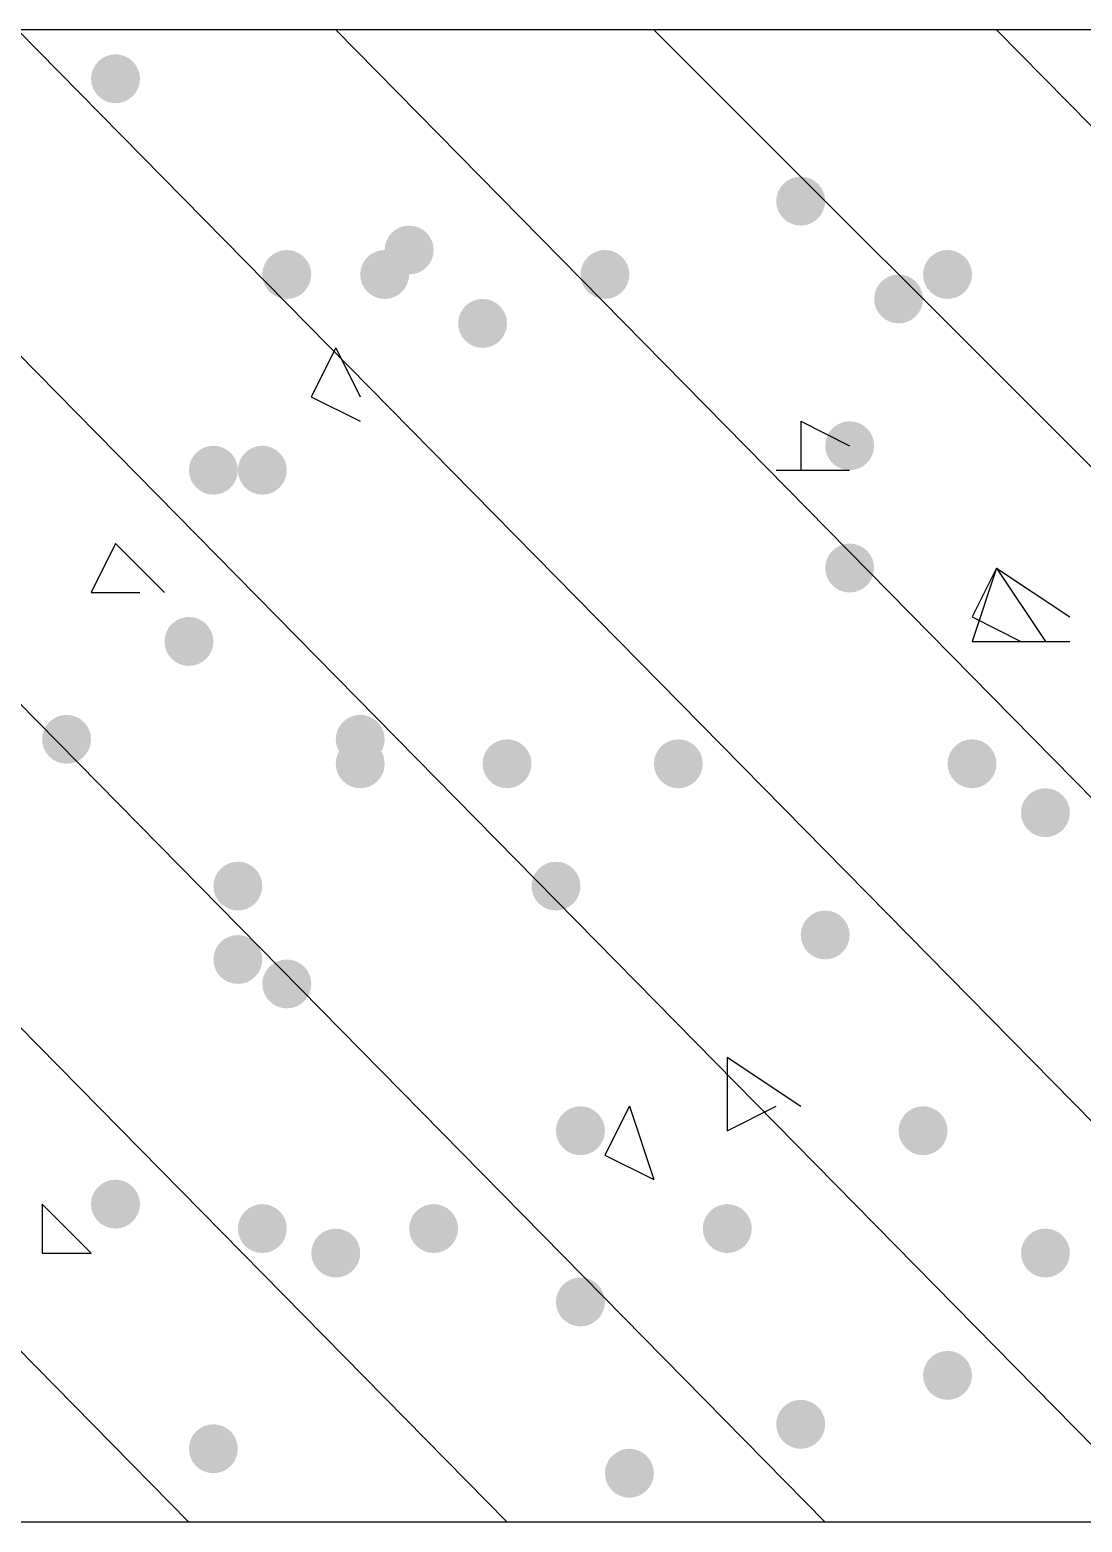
# Model space of a CAD drawing. Header units: inches. Extents: x 11 to 286, y 6 to 196.
# Drawn here: x 112.43 to 114.251, y 157.409 to 159.992 of the extents above; entities that cross this region are included whole.
import ezdxf

# ---------------------------------------------------------------- set-up
doc = ezdxf.new("R2010")
doc.units = ezdxf.units.IN
doc.header["$MEASUREMENT"] = 0
doc.layers.add('PDF_几何图形', color=7, linetype='Continuous')
doc.layers.add('PDF_实体填充', color=7, linetype='Continuous', true_color=0xffffff)

msp = doc.modelspace()

# ---------------------------------------------------------------- hatches: boundary and pattern name
at = {"layer": 'PDF_实体填充', "transparency": 33554559}
h = msp.add_hatch(color=7, dxfattribs=at)
edge = h.paths.add_edge_path(flags=0)
edge.add_spline(control_points=[(112.6208, 159.9071), (112.6208, 159.8838), (112.6017, 159.8648), (112.5784, 159.8648)], knot_values=[0, 0, 0, 0, 1, 1, 1, 1], degree=3, periodic=0)
edge.add_spline(control_points=[(112.5784, 159.8648), (112.5552, 159.8648), (112.5361, 159.8838), (112.5361, 159.9071)], knot_values=[0, 0, 0, 0, 1, 1, 1, 1], degree=3, periodic=0)
edge.add_line((112.5361, 159.9071), (112.5361, 159.9071))
edge.add_spline(control_points=[(112.5361, 159.9071), (112.5361, 159.9304), (112.5552, 159.9494), (112.5784, 159.9494)], knot_values=[0, 0, 0, 0, 1, 1, 1, 1], degree=3, periodic=0)
edge.add_spline(control_points=[(112.5784, 159.9494), (112.6017, 159.9494), (112.6208, 159.9304), (112.6208, 159.9071)], knot_values=[0, 0, 0, 0, 1, 1, 1, 1], degree=3, periodic=0)
edge.add_line((112.6208, 159.9071), (112.6208, 159.9071))
edge.add_line((112.6208, 159.9071), (112.6208, 159.9071))
h = msp.add_hatch(color=7, dxfattribs=at)
edge = h.paths.add_edge_path(flags=0)
edge.add_spline(control_points=[(113.8061, 159.6954), (113.8061, 159.6722), (113.7871, 159.6531), (113.7638, 159.6531)], knot_values=[0, 0, 0, 0, 1, 1, 1, 1], degree=3, periodic=0)
edge.add_spline(control_points=[(113.7638, 159.6531), (113.7405, 159.6531), (113.7214, 159.6722), (113.7214, 159.6954)], knot_values=[0, 0, 0, 0, 1, 1, 1, 1], degree=3, periodic=0)
edge.add_line((113.7214, 159.6954), (113.7214, 159.6954))
edge.add_spline(control_points=[(113.7214, 159.6954), (113.7214, 159.7187), (113.7405, 159.7378), (113.7638, 159.7378)], knot_values=[0, 0, 0, 0, 1, 1, 1, 1], degree=3, periodic=0)
edge.add_spline(control_points=[(113.7638, 159.7378), (113.7871, 159.7378), (113.8061, 159.7187), (113.8061, 159.6954)], knot_values=[0, 0, 0, 0, 1, 1, 1, 1], degree=3, periodic=0)
edge.add_line((113.8061, 159.6954), (113.8061, 159.6954))
edge.add_line((113.8061, 159.6954), (113.8061, 159.6954))
h = msp.add_hatch(color=7, dxfattribs=at)
edge = h.paths.add_edge_path(flags=0)
edge.add_spline(control_points=[(113.1288, 159.6108), (113.1288, 159.5875), (113.1097, 159.5684), (113.0864, 159.5684)], knot_values=[0, 0, 0, 0, 1, 1, 1, 1], degree=3, periodic=0)
edge.add_spline(control_points=[(113.0864, 159.5684), (113.0632, 159.5684), (113.0441, 159.5875), (113.0441, 159.6108)], knot_values=[0, 0, 0, 0, 1, 1, 1, 1], degree=3, periodic=0)
edge.add_line((113.0441, 159.6108), (113.0441, 159.6108))
edge.add_spline(control_points=[(113.0441, 159.6108), (113.0441, 159.6341), (113.0632, 159.6531), (113.0864, 159.6531)], knot_values=[0, 0, 0, 0, 1, 1, 1, 1], degree=3, periodic=0)
edge.add_spline(control_points=[(113.0864, 159.6531), (113.1097, 159.6531), (113.1288, 159.6341), (113.1288, 159.6108)], knot_values=[0, 0, 0, 0, 1, 1, 1, 1], degree=3, periodic=0)
edge.add_line((113.1288, 159.6108), (113.1288, 159.6108))
edge.add_line((113.1288, 159.6108), (113.1288, 159.6108))
h = msp.add_hatch(color=7, dxfattribs=at)
edge = h.paths.add_edge_path(flags=0)
edge.add_spline(control_points=[(112.9171, 159.5684), (112.9171, 159.5452), (112.8981, 159.5261), (112.8748, 159.5261)], knot_values=[0, 0, 0, 0, 1, 1, 1, 1], degree=3, periodic=0)
edge.add_spline(control_points=[(112.8748, 159.5261), (112.8515, 159.5261), (112.8324, 159.5452), (112.8324, 159.5684)], knot_values=[0, 0, 0, 0, 1, 1, 1, 1], degree=3, periodic=0)
edge.add_line((112.8324, 159.5684), (112.8324, 159.5684))
edge.add_spline(control_points=[(112.8324, 159.5684), (112.8324, 159.5917), (112.8515, 159.6108), (112.8748, 159.6108)], knot_values=[0, 0, 0, 0, 1, 1, 1, 1], degree=3, periodic=0)
edge.add_spline(control_points=[(112.8748, 159.6108), (112.8981, 159.6108), (112.9171, 159.5917), (112.9171, 159.5684)], knot_values=[0, 0, 0, 0, 1, 1, 1, 1], degree=3, periodic=0)
edge.add_line((112.9171, 159.5684), (112.9171, 159.5684))
edge.add_line((112.9171, 159.5684), (112.9171, 159.5684))
h = msp.add_hatch(color=7, dxfattribs=at)
edge = h.paths.add_edge_path(flags=0)
edge.add_spline(control_points=[(113.0864, 159.5684), (113.0864, 159.5452), (113.0674, 159.5261), (113.0441, 159.5261)], knot_values=[0, 0, 0, 0, 1, 1, 1, 1], degree=3, periodic=0)
edge.add_spline(control_points=[(113.0441, 159.5261), (113.0208, 159.5261), (113.0018, 159.5452), (113.0018, 159.5684)], knot_values=[0, 0, 0, 0, 1, 1, 1, 1], degree=3, periodic=0)
edge.add_line((113.0018, 159.5684), (113.0018, 159.5684))
edge.add_spline(control_points=[(113.0018, 159.5684), (113.0018, 159.5917), (113.0208, 159.6108), (113.0441, 159.6108)], knot_values=[0, 0, 0, 0, 1, 1, 1, 1], degree=3, periodic=0)
edge.add_spline(control_points=[(113.0441, 159.6108), (113.0674, 159.6108), (113.0864, 159.5917), (113.0864, 159.5684)], knot_values=[0, 0, 0, 0, 1, 1, 1, 1], degree=3, periodic=0)
edge.add_line((113.0864, 159.5684), (113.0864, 159.5684))
edge.add_line((113.0864, 159.5684), (113.0864, 159.5684))
h = msp.add_hatch(color=7, dxfattribs=at)
edge = h.paths.add_edge_path(flags=0)
edge.add_spline(control_points=[(113.4674, 159.5684), (113.4674, 159.5452), (113.4484, 159.5261), (113.4251, 159.5261)], knot_values=[0, 0, 0, 0, 1, 1, 1, 1], degree=3, periodic=0)
edge.add_spline(control_points=[(113.4251, 159.5261), (113.4018, 159.5261), (113.3828, 159.5452), (113.3828, 159.5684)], knot_values=[0, 0, 0, 0, 1, 1, 1, 1], degree=3, periodic=0)
edge.add_line((113.3828, 159.5684), (113.3828, 159.5684))
edge.add_spline(control_points=[(113.3828, 159.5684), (113.3828, 159.5917), (113.4018, 159.6108), (113.4251, 159.6108)], knot_values=[0, 0, 0, 0, 1, 1, 1, 1], degree=3, periodic=0)
edge.add_spline(control_points=[(113.4251, 159.6108), (113.4484, 159.6108), (113.4674, 159.5917), (113.4674, 159.5684)], knot_values=[0, 0, 0, 0, 1, 1, 1, 1], degree=3, periodic=0)
edge.add_line((113.4674, 159.5684), (113.4674, 159.5684))
edge.add_line((113.4674, 159.5684), (113.4674, 159.5684))
h = msp.add_hatch(color=7, dxfattribs=at)
edge = h.paths.add_edge_path(flags=0)
edge.add_spline(control_points=[(114.0601, 159.5684), (114.0601, 159.5452), (114.0411, 159.5261), (114.0178, 159.5261)], knot_values=[0, 0, 0, 0, 1, 1, 1, 1], degree=3, periodic=0)
edge.add_spline(control_points=[(114.0178, 159.5261), (113.9945, 159.5261), (113.9754, 159.5452), (113.9754, 159.5684)], knot_values=[0, 0, 0, 0, 1, 1, 1, 1], degree=3, periodic=0)
edge.add_line((113.9754, 159.5684), (113.9754, 159.5684))
edge.add_spline(control_points=[(113.9754, 159.5684), (113.9754, 159.5917), (113.9945, 159.6108), (114.0178, 159.6108)], knot_values=[0, 0, 0, 0, 1, 1, 1, 1], degree=3, periodic=0)
edge.add_spline(control_points=[(114.0178, 159.6108), (114.0411, 159.6108), (114.0601, 159.5917), (114.0601, 159.5684)], knot_values=[0, 0, 0, 0, 1, 1, 1, 1], degree=3, periodic=0)
edge.add_line((114.0601, 159.5684), (114.0601, 159.5684))
edge.add_line((114.0601, 159.5684), (114.0601, 159.5684))
h = msp.add_hatch(color=7, dxfattribs=at)
edge = h.paths.add_edge_path(flags=0)
edge.add_spline(control_points=[(113.9754, 159.5261), (113.9754, 159.5028), (113.9564, 159.4838), (113.9331, 159.4838)], knot_values=[0, 0, 0, 0, 1, 1, 1, 1], degree=3, periodic=0)
edge.add_spline(control_points=[(113.9331, 159.4838), (113.9098, 159.4838), (113.8908, 159.5028), (113.8908, 159.5261)], knot_values=[0, 0, 0, 0, 1, 1, 1, 1], degree=3, periodic=0)
edge.add_line((113.8908, 159.5261), (113.8908, 159.5261))
edge.add_spline(control_points=[(113.8908, 159.5261), (113.8908, 159.5494), (113.9098, 159.5684), (113.9331, 159.5684)], knot_values=[0, 0, 0, 0, 1, 1, 1, 1], degree=3, periodic=0)
edge.add_spline(control_points=[(113.9331, 159.5684), (113.9564, 159.5684), (113.9754, 159.5494), (113.9754, 159.5261)], knot_values=[0, 0, 0, 0, 1, 1, 1, 1], degree=3, periodic=0)
edge.add_line((113.9754, 159.5261), (113.9754, 159.5261))
edge.add_line((113.9754, 159.5261), (113.9754, 159.5261))
h = msp.add_hatch(color=7, dxfattribs=at)
edge = h.paths.add_edge_path(flags=0)
edge.add_spline(control_points=[(113.2558, 159.4838), (113.2558, 159.4605), (113.2367, 159.4414), (113.2134, 159.4414)], knot_values=[0, 0, 0, 0, 1, 1, 1, 1], degree=3, periodic=0)
edge.add_spline(control_points=[(113.2134, 159.4414), (113.1902, 159.4414), (113.1711, 159.4605), (113.1711, 159.4838)], knot_values=[0, 0, 0, 0, 1, 1, 1, 1], degree=3, periodic=0)
edge.add_line((113.1711, 159.4838), (113.1711, 159.4838))
edge.add_spline(control_points=[(113.1711, 159.4838), (113.1711, 159.5071), (113.1902, 159.5261), (113.2134, 159.5261)], knot_values=[0, 0, 0, 0, 1, 1, 1, 1], degree=3, periodic=0)
edge.add_spline(control_points=[(113.2134, 159.5261), (113.2367, 159.5261), (113.2558, 159.5071), (113.2558, 159.4838)], knot_values=[0, 0, 0, 0, 1, 1, 1, 1], degree=3, periodic=0)
edge.add_line((113.2558, 159.4838), (113.2558, 159.4838))
edge.add_line((113.2558, 159.4838), (113.2558, 159.4838))
h = msp.add_hatch(color=7, dxfattribs=at)
edge = h.paths.add_edge_path(flags=0)
edge.add_spline(control_points=[(113.8908, 159.2721), (113.8908, 159.2488), (113.8717, 159.2298), (113.8484, 159.2298)], knot_values=[0, 0, 0, 0, 1, 1, 1, 1], degree=3, periodic=0)
edge.add_spline(control_points=[(113.8484, 159.2298), (113.8252, 159.2298), (113.8061, 159.2488), (113.8061, 159.2721)], knot_values=[0, 0, 0, 0, 1, 1, 1, 1], degree=3, periodic=0)
edge.add_line((113.8061, 159.2721), (113.8061, 159.2721))
edge.add_spline(control_points=[(113.8061, 159.2721), (113.8061, 159.2954), (113.8252, 159.3144), (113.8484, 159.3144)], knot_values=[0, 0, 0, 0, 1, 1, 1, 1], degree=3, periodic=0)
edge.add_spline(control_points=[(113.8484, 159.3144), (113.8717, 159.3144), (113.8908, 159.2954), (113.8908, 159.2721)], knot_values=[0, 0, 0, 0, 1, 1, 1, 1], degree=3, periodic=0)
edge.add_line((113.8908, 159.2721), (113.8908, 159.2721))
edge.add_line((113.8908, 159.2721), (113.8908, 159.2721))
h = msp.add_hatch(color=7, dxfattribs=at)
edge = h.paths.add_edge_path(flags=0)
edge.add_spline(control_points=[(112.7901, 159.2298), (112.7901, 159.2065), (112.7711, 159.1874), (112.7478, 159.1874)], knot_values=[0, 0, 0, 0, 1, 1, 1, 1], degree=3, periodic=0)
edge.add_spline(control_points=[(112.7478, 159.1874), (112.7245, 159.1874), (112.7054, 159.2065), (112.7054, 159.2298)], knot_values=[0, 0, 0, 0, 1, 1, 1, 1], degree=3, periodic=0)
edge.add_line((112.7054, 159.2298), (112.7054, 159.2298))
edge.add_spline(control_points=[(112.7054, 159.2298), (112.7054, 159.2531), (112.7245, 159.2721), (112.7478, 159.2721)], knot_values=[0, 0, 0, 0, 1, 1, 1, 1], degree=3, periodic=0)
edge.add_spline(control_points=[(112.7478, 159.2721), (112.7711, 159.2721), (112.7901, 159.2531), (112.7901, 159.2298)], knot_values=[0, 0, 0, 0, 1, 1, 1, 1], degree=3, periodic=0)
edge.add_line((112.7901, 159.2298), (112.7901, 159.2298))
edge.add_line((112.7901, 159.2298), (112.7901, 159.2298))
h = msp.add_hatch(color=7, dxfattribs=at)
edge = h.paths.add_edge_path(flags=0)
edge.add_spline(control_points=[(112.8748, 159.2298), (112.8748, 159.2065), (112.8557, 159.1874), (112.8324, 159.1874)], knot_values=[0, 0, 0, 0, 1, 1, 1, 1], degree=3, periodic=0)
edge.add_spline(control_points=[(112.8324, 159.1874), (112.8092, 159.1874), (112.7901, 159.2065), (112.7901, 159.2298)], knot_values=[0, 0, 0, 0, 1, 1, 1, 1], degree=3, periodic=0)
edge.add_line((112.7901, 159.2298), (112.7901, 159.2298))
edge.add_spline(control_points=[(112.7901, 159.2298), (112.7901, 159.2531), (112.8092, 159.2721), (112.8324, 159.2721)], knot_values=[0, 0, 0, 0, 1, 1, 1, 1], degree=3, periodic=0)
edge.add_spline(control_points=[(112.8324, 159.2721), (112.8557, 159.2721), (112.8748, 159.2531), (112.8748, 159.2298)], knot_values=[0, 0, 0, 0, 1, 1, 1, 1], degree=3, periodic=0)
edge.add_line((112.8748, 159.2298), (112.8748, 159.2298))
edge.add_line((112.8748, 159.2298), (112.8748, 159.2298))
h = msp.add_hatch(color=7, dxfattribs=at)
edge = h.paths.add_edge_path(flags=0)
edge.add_spline(control_points=[(113.8908, 159.0604), (113.8908, 159.0372), (113.8717, 159.0181), (113.8484, 159.0181)], knot_values=[0, 0, 0, 0, 1, 1, 1, 1], degree=3, periodic=0)
edge.add_spline(control_points=[(113.8484, 159.0181), (113.8252, 159.0181), (113.8061, 159.0372), (113.8061, 159.0604)], knot_values=[0, 0, 0, 0, 1, 1, 1, 1], degree=3, periodic=0)
edge.add_line((113.8061, 159.0604), (113.8061, 159.0604))
edge.add_spline(control_points=[(113.8061, 159.0604), (113.8061, 159.0837), (113.8252, 159.1028), (113.8484, 159.1028)], knot_values=[0, 0, 0, 0, 1, 1, 1, 1], degree=3, periodic=0)
edge.add_spline(control_points=[(113.8484, 159.1028), (113.8717, 159.1028), (113.8908, 159.0837), (113.8908, 159.0604)], knot_values=[0, 0, 0, 0, 1, 1, 1, 1], degree=3, periodic=0)
edge.add_line((113.8908, 159.0604), (113.8908, 159.0604))
edge.add_line((113.8908, 159.0604), (113.8908, 159.0604))
h = msp.add_hatch(color=7, dxfattribs=at)
edge = h.paths.add_edge_path(flags=0)
edge.add_spline(control_points=[(112.7478, 158.9334), (112.7478, 158.9102), (112.7287, 158.8911), (112.7054, 158.8911)], knot_values=[0, 0, 0, 0, 1, 1, 1, 1], degree=3, periodic=0)
edge.add_spline(control_points=[(112.7054, 158.8911), (112.6822, 158.8911), (112.6631, 158.9102), (112.6631, 158.9334)], knot_values=[0, 0, 0, 0, 1, 1, 1, 1], degree=3, periodic=0)
edge.add_line((112.6631, 158.9334), (112.6631, 158.9334))
edge.add_spline(control_points=[(112.6631, 158.9334), (112.6631, 158.9567), (112.6822, 158.9758), (112.7054, 158.9758)], knot_values=[0, 0, 0, 0, 1, 1, 1, 1], degree=3, periodic=0)
edge.add_spline(control_points=[(112.7054, 158.9758), (112.7287, 158.9758), (112.7478, 158.9567), (112.7478, 158.9334)], knot_values=[0, 0, 0, 0, 1, 1, 1, 1], degree=3, periodic=0)
edge.add_line((112.7478, 158.9334), (112.7478, 158.9334))
edge.add_line((112.7478, 158.9334), (112.7478, 158.9334))
h = msp.add_hatch(color=7, dxfattribs=at)
edge = h.paths.add_edge_path(flags=0)
edge.add_spline(control_points=[(112.5361, 158.7641), (112.5361, 158.7408), (112.5171, 158.7218), (112.4938, 158.7218)], knot_values=[0, 0, 0, 0, 1, 1, 1, 1], degree=3, periodic=0)
edge.add_spline(control_points=[(112.4938, 158.7218), (112.4705, 158.7218), (112.4514, 158.7408), (112.4514, 158.7641)], knot_values=[0, 0, 0, 0, 1, 1, 1, 1], degree=3, periodic=0)
edge.add_line((112.4514, 158.7641), (112.4514, 158.7641))
edge.add_spline(control_points=[(112.4514, 158.7641), (112.4514, 158.7874), (112.4705, 158.8064), (112.4938, 158.8064)], knot_values=[0, 0, 0, 0, 1, 1, 1, 1], degree=3, periodic=0)
edge.add_spline(control_points=[(112.4938, 158.8064), (112.5171, 158.8064), (112.5361, 158.7874), (112.5361, 158.7641)], knot_values=[0, 0, 0, 0, 1, 1, 1, 1], degree=3, periodic=0)
edge.add_line((112.5361, 158.7641), (112.5361, 158.7641))
edge.add_line((112.5361, 158.7641), (112.5361, 158.7641))
h = msp.add_hatch(color=7, dxfattribs=at)
edge = h.paths.add_edge_path(flags=0)
edge.add_spline(control_points=[(113.0441, 158.7641), (113.0441, 158.7408), (113.0251, 158.7218), (113.0018, 158.7218)], knot_values=[0, 0, 0, 0, 1, 1, 1, 1], degree=3, periodic=0)
edge.add_spline(control_points=[(113.0018, 158.7218), (112.9785, 158.7218), (112.9594, 158.7408), (112.9594, 158.7641)], knot_values=[0, 0, 0, 0, 1, 1, 1, 1], degree=3, periodic=0)
edge.add_line((112.9594, 158.7641), (112.9594, 158.7641))
edge.add_spline(control_points=[(112.9594, 158.7641), (112.9594, 158.7874), (112.9785, 158.8064), (113.0018, 158.8064)], knot_values=[0, 0, 0, 0, 1, 1, 1, 1], degree=3, periodic=0)
edge.add_spline(control_points=[(113.0018, 158.8064), (113.0251, 158.8064), (113.0441, 158.7874), (113.0441, 158.7641)], knot_values=[0, 0, 0, 0, 1, 1, 1, 1], degree=3, periodic=0)
edge.add_line((113.0441, 158.7641), (113.0441, 158.7641))
edge.add_line((113.0441, 158.7641), (113.0441, 158.7641))
h = msp.add_hatch(color=7, dxfattribs=at)
edge = h.paths.add_edge_path(flags=0)
edge.add_spline(control_points=[(113.0441, 158.7218), (113.0441, 158.6985), (113.0251, 158.6794), (113.0018, 158.6794)], knot_values=[0, 0, 0, 0, 1, 1, 1, 1], degree=3, periodic=0)
edge.add_spline(control_points=[(113.0018, 158.6794), (112.9785, 158.6794), (112.9594, 158.6985), (112.9594, 158.7218)], knot_values=[0, 0, 0, 0, 1, 1, 1, 1], degree=3, periodic=0)
edge.add_line((112.9594, 158.7218), (112.9594, 158.7218))
edge.add_spline(control_points=[(112.9594, 158.7218), (112.9594, 158.7451), (112.9785, 158.7641), (113.0018, 158.7641)], knot_values=[0, 0, 0, 0, 1, 1, 1, 1], degree=3, periodic=0)
edge.add_spline(control_points=[(113.0018, 158.7641), (113.0251, 158.7641), (113.0441, 158.7451), (113.0441, 158.7218)], knot_values=[0, 0, 0, 0, 1, 1, 1, 1], degree=3, periodic=0)
edge.add_line((113.0441, 158.7218), (113.0441, 158.7218))
edge.add_line((113.0441, 158.7218), (113.0441, 158.7218))
h = msp.add_hatch(color=7, dxfattribs=at)
edge = h.paths.add_edge_path(flags=0)
edge.add_spline(control_points=[(113.2981, 158.7218), (113.2981, 158.6985), (113.2791, 158.6794), (113.2558, 158.6794)], knot_values=[0, 0, 0, 0, 1, 1, 1, 1], degree=3, periodic=0)
edge.add_spline(control_points=[(113.2558, 158.6794), (113.2325, 158.6794), (113.2134, 158.6985), (113.2134, 158.7218)], knot_values=[0, 0, 0, 0, 1, 1, 1, 1], degree=3, periodic=0)
edge.add_line((113.2134, 158.7218), (113.2134, 158.7218))
edge.add_spline(control_points=[(113.2134, 158.7218), (113.2134, 158.7451), (113.2325, 158.7641), (113.2558, 158.7641)], knot_values=[0, 0, 0, 0, 1, 1, 1, 1], degree=3, periodic=0)
edge.add_spline(control_points=[(113.2558, 158.7641), (113.2791, 158.7641), (113.2981, 158.7451), (113.2981, 158.7218)], knot_values=[0, 0, 0, 0, 1, 1, 1, 1], degree=3, periodic=0)
edge.add_line((113.2981, 158.7218), (113.2981, 158.7218))
edge.add_line((113.2981, 158.7218), (113.2981, 158.7218))
h = msp.add_hatch(color=7, dxfattribs=at)
edge = h.paths.add_edge_path(flags=0)
edge.add_spline(control_points=[(113.5944, 158.7218), (113.5944, 158.6985), (113.5754, 158.6794), (113.5521, 158.6794)], knot_values=[0, 0, 0, 0, 1, 1, 1, 1], degree=3, periodic=0)
edge.add_spline(control_points=[(113.5521, 158.6794), (113.5288, 158.6794), (113.5098, 158.6985), (113.5098, 158.7218)], knot_values=[0, 0, 0, 0, 1, 1, 1, 1], degree=3, periodic=0)
edge.add_line((113.5098, 158.7218), (113.5098, 158.7218))
edge.add_spline(control_points=[(113.5098, 158.7218), (113.5098, 158.7451), (113.5288, 158.7641), (113.5521, 158.7641)], knot_values=[0, 0, 0, 0, 1, 1, 1, 1], degree=3, periodic=0)
edge.add_spline(control_points=[(113.5521, 158.7641), (113.5754, 158.7641), (113.5944, 158.7451), (113.5944, 158.7218)], knot_values=[0, 0, 0, 0, 1, 1, 1, 1], degree=3, periodic=0)
edge.add_line((113.5944, 158.7218), (113.5944, 158.7218))
edge.add_line((113.5944, 158.7218), (113.5944, 158.7218))
h = msp.add_hatch(color=7, dxfattribs=at)
edge = h.paths.add_edge_path(flags=0)
edge.add_spline(control_points=[(114.1024, 158.7218), (114.1024, 158.6985), (114.0834, 158.6794), (114.0601, 158.6794)], knot_values=[0, 0, 0, 0, 1, 1, 1, 1], degree=3, periodic=0)
edge.add_spline(control_points=[(114.0601, 158.6794), (114.0368, 158.6794), (114.0178, 158.6985), (114.0178, 158.7218)], knot_values=[0, 0, 0, 0, 1, 1, 1, 1], degree=3, periodic=0)
edge.add_line((114.0178, 158.7218), (114.0178, 158.7218))
edge.add_spline(control_points=[(114.0178, 158.7218), (114.0178, 158.7451), (114.0368, 158.7641), (114.0601, 158.7641)], knot_values=[0, 0, 0, 0, 1, 1, 1, 1], degree=3, periodic=0)
edge.add_spline(control_points=[(114.0601, 158.7641), (114.0834, 158.7641), (114.1024, 158.7451), (114.1024, 158.7218)], knot_values=[0, 0, 0, 0, 1, 1, 1, 1], degree=3, periodic=0)
edge.add_line((114.1024, 158.7218), (114.1024, 158.7218))
edge.add_line((114.1024, 158.7218), (114.1024, 158.7218))
h = msp.add_hatch(color=7, dxfattribs=at)
edge = h.paths.add_edge_path(flags=0)
edge.add_spline(control_points=[(114.2294, 158.6371), (114.2294, 158.6138), (114.2104, 158.5948), (114.1871, 158.5948)], knot_values=[0, 0, 0, 0, 1, 1, 1, 1], degree=3, periodic=0)
edge.add_spline(control_points=[(114.1871, 158.5948), (114.1638, 158.5948), (114.1448, 158.6138), (114.1448, 158.6371)], knot_values=[0, 0, 0, 0, 1, 1, 1, 1], degree=3, periodic=0)
edge.add_line((114.1448, 158.6371), (114.1448, 158.6371))
edge.add_spline(control_points=[(114.1448, 158.6371), (114.1448, 158.6604), (114.1638, 158.6794), (114.1871, 158.6794)], knot_values=[0, 0, 0, 0, 1, 1, 1, 1], degree=3, periodic=0)
edge.add_spline(control_points=[(114.1871, 158.6794), (114.2104, 158.6794), (114.2294, 158.6604), (114.2294, 158.6371)], knot_values=[0, 0, 0, 0, 1, 1, 1, 1], degree=3, periodic=0)
edge.add_line((114.2294, 158.6371), (114.2294, 158.6371))
edge.add_line((114.2294, 158.6371), (114.2294, 158.6371))
h = msp.add_hatch(color=7, dxfattribs=at)
edge = h.paths.add_edge_path(flags=0)
edge.add_spline(control_points=[(112.8324, 158.5101), (112.8324, 158.4868), (112.8134, 158.4678), (112.7901, 158.4678)], knot_values=[0, 0, 0, 0, 1, 1, 1, 1], degree=3, periodic=0)
edge.add_spline(control_points=[(112.7901, 158.4678), (112.7668, 158.4678), (112.7478, 158.4868), (112.7478, 158.5101)], knot_values=[0, 0, 0, 0, 1, 1, 1, 1], degree=3, periodic=0)
edge.add_line((112.7478, 158.5101), (112.7478, 158.5101))
edge.add_spline(control_points=[(112.7478, 158.5101), (112.7478, 158.5334), (112.7668, 158.5524), (112.7901, 158.5524)], knot_values=[0, 0, 0, 0, 1, 1, 1, 1], degree=3, periodic=0)
edge.add_spline(control_points=[(112.7901, 158.5524), (112.8134, 158.5524), (112.8324, 158.5334), (112.8324, 158.5101)], knot_values=[0, 0, 0, 0, 1, 1, 1, 1], degree=3, periodic=0)
edge.add_line((112.8324, 158.5101), (112.8324, 158.5101))
edge.add_line((112.8324, 158.5101), (112.8324, 158.5101))
h = msp.add_hatch(color=7, dxfattribs=at)
edge = h.paths.add_edge_path(flags=0)
edge.add_spline(control_points=[(113.3828, 158.5101), (113.3828, 158.4868), (113.3637, 158.4678), (113.3404, 158.4678)], knot_values=[0, 0, 0, 0, 1, 1, 1, 1], degree=3, periodic=0)
edge.add_spline(control_points=[(113.3404, 158.4678), (113.3172, 158.4678), (113.2981, 158.4868), (113.2981, 158.5101)], knot_values=[0, 0, 0, 0, 1, 1, 1, 1], degree=3, periodic=0)
edge.add_line((113.2981, 158.5101), (113.2981, 158.5101))
edge.add_spline(control_points=[(113.2981, 158.5101), (113.2981, 158.5334), (113.3172, 158.5524), (113.3404, 158.5524)], knot_values=[0, 0, 0, 0, 1, 1, 1, 1], degree=3, periodic=0)
edge.add_spline(control_points=[(113.3404, 158.5524), (113.3637, 158.5524), (113.3828, 158.5334), (113.3828, 158.5101)], knot_values=[0, 0, 0, 0, 1, 1, 1, 1], degree=3, periodic=0)
edge.add_line((113.3828, 158.5101), (113.3828, 158.5101))
edge.add_line((113.3828, 158.5101), (113.3828, 158.5101))
h = msp.add_hatch(color=7, dxfattribs=at)
edge = h.paths.add_edge_path(flags=0)
edge.add_spline(control_points=[(113.8484, 158.4254), (113.8484, 158.4022), (113.8294, 158.3831), (113.8061, 158.3831)], knot_values=[0, 0, 0, 0, 1, 1, 1, 1], degree=3, periodic=0)
edge.add_spline(control_points=[(113.8061, 158.3831), (113.7828, 158.3831), (113.7638, 158.4022), (113.7638, 158.4254)], knot_values=[0, 0, 0, 0, 1, 1, 1, 1], degree=3, periodic=0)
edge.add_line((113.7638, 158.4254), (113.7638, 158.4254))
edge.add_spline(control_points=[(113.7638, 158.4254), (113.7638, 158.4487), (113.7828, 158.4678), (113.8061, 158.4678)], knot_values=[0, 0, 0, 0, 1, 1, 1, 1], degree=3, periodic=0)
edge.add_spline(control_points=[(113.8061, 158.4678), (113.8294, 158.4678), (113.8484, 158.4487), (113.8484, 158.4254)], knot_values=[0, 0, 0, 0, 1, 1, 1, 1], degree=3, periodic=0)
edge.add_line((113.8484, 158.4254), (113.8484, 158.4254))
edge.add_line((113.8484, 158.4254), (113.8484, 158.4254))
h = msp.add_hatch(color=7, dxfattribs=at)
edge = h.paths.add_edge_path(flags=0)
edge.add_spline(control_points=[(112.8324, 158.3831), (112.8324, 158.3598), (112.8134, 158.3408), (112.7901, 158.3408)], knot_values=[0, 0, 0, 0, 1, 1, 1, 1], degree=3, periodic=0)
edge.add_spline(control_points=[(112.7901, 158.3408), (112.7668, 158.3408), (112.7478, 158.3598), (112.7478, 158.3831)], knot_values=[0, 0, 0, 0, 1, 1, 1, 1], degree=3, periodic=0)
edge.add_line((112.7478, 158.3831), (112.7478, 158.3831))
edge.add_spline(control_points=[(112.7478, 158.3831), (112.7478, 158.4064), (112.7668, 158.4254), (112.7901, 158.4254)], knot_values=[0, 0, 0, 0, 1, 1, 1, 1], degree=3, periodic=0)
edge.add_spline(control_points=[(112.7901, 158.4254), (112.8134, 158.4254), (112.8324, 158.4064), (112.8324, 158.3831)], knot_values=[0, 0, 0, 0, 1, 1, 1, 1], degree=3, periodic=0)
edge.add_line((112.8324, 158.3831), (112.8324, 158.3831))
edge.add_line((112.8324, 158.3831), (112.8324, 158.3831))
h = msp.add_hatch(color=7, dxfattribs=at)
edge = h.paths.add_edge_path(flags=0)
edge.add_spline(control_points=[(112.9171, 158.3408), (112.9171, 158.3175), (112.8981, 158.2984), (112.8748, 158.2984)], knot_values=[0, 0, 0, 0, 1, 1, 1, 1], degree=3, periodic=0)
edge.add_spline(control_points=[(112.8748, 158.2984), (112.8515, 158.2984), (112.8324, 158.3175), (112.8324, 158.3408)], knot_values=[0, 0, 0, 0, 1, 1, 1, 1], degree=3, periodic=0)
edge.add_line((112.8324, 158.3408), (112.8324, 158.3408))
edge.add_spline(control_points=[(112.8324, 158.3408), (112.8324, 158.3641), (112.8515, 158.3831), (112.8748, 158.3831)], knot_values=[0, 0, 0, 0, 1, 1, 1, 1], degree=3, periodic=0)
edge.add_spline(control_points=[(112.8748, 158.3831), (112.8981, 158.3831), (112.9171, 158.3641), (112.9171, 158.3408)], knot_values=[0, 0, 0, 0, 1, 1, 1, 1], degree=3, periodic=0)
edge.add_line((112.9171, 158.3408), (112.9171, 158.3408))
edge.add_line((112.9171, 158.3408), (112.9171, 158.3408))
h = msp.add_hatch(color=7, dxfattribs=at)
edge = h.paths.add_edge_path(flags=0)
edge.add_spline(control_points=[(113.4251, 158.0868), (113.4251, 158.0635), (113.4061, 158.0444), (113.3828, 158.0444)], knot_values=[0, 0, 0, 0, 1, 1, 1, 1], degree=3, periodic=0)
edge.add_spline(control_points=[(113.3828, 158.0444), (113.3595, 158.0444), (113.3404, 158.0635), (113.3404, 158.0868)], knot_values=[0, 0, 0, 0, 1, 1, 1, 1], degree=3, periodic=0)
edge.add_line((113.3404, 158.0868), (113.3404, 158.0868))
edge.add_spline(control_points=[(113.3404, 158.0868), (113.3404, 158.1101), (113.3595, 158.1291), (113.3828, 158.1291)], knot_values=[0, 0, 0, 0, 1, 1, 1, 1], degree=3, periodic=0)
edge.add_spline(control_points=[(113.3828, 158.1291), (113.4061, 158.1291), (113.4251, 158.1101), (113.4251, 158.0868)], knot_values=[0, 0, 0, 0, 1, 1, 1, 1], degree=3, periodic=0)
edge.add_line((113.4251, 158.0868), (113.4251, 158.0868))
edge.add_line((113.4251, 158.0868), (113.4251, 158.0868))
h = msp.add_hatch(color=7, dxfattribs=at)
edge = h.paths.add_edge_path(flags=0)
edge.add_spline(control_points=[(114.0178, 158.0868), (114.0178, 158.0635), (113.9987, 158.0444), (113.9754, 158.0444)], knot_values=[0, 0, 0, 0, 1, 1, 1, 1], degree=3, periodic=0)
edge.add_spline(control_points=[(113.9754, 158.0444), (113.9522, 158.0444), (113.9331, 158.0635), (113.9331, 158.0868)], knot_values=[0, 0, 0, 0, 1, 1, 1, 1], degree=3, periodic=0)
edge.add_line((113.9331, 158.0868), (113.9331, 158.0868))
edge.add_spline(control_points=[(113.9331, 158.0868), (113.9331, 158.1101), (113.9522, 158.1291), (113.9754, 158.1291)], knot_values=[0, 0, 0, 0, 1, 1, 1, 1], degree=3, periodic=0)
edge.add_spline(control_points=[(113.9754, 158.1291), (113.9987, 158.1291), (114.0178, 158.1101), (114.0178, 158.0868)], knot_values=[0, 0, 0, 0, 1, 1, 1, 1], degree=3, periodic=0)
edge.add_line((114.0178, 158.0868), (114.0178, 158.0868))
edge.add_line((114.0178, 158.0868), (114.0178, 158.0868))
h = msp.add_hatch(color=7, dxfattribs=at)
edge = h.paths.add_edge_path(flags=0)
edge.add_spline(control_points=[(112.6208, 157.9598), (112.6208, 157.9365), (112.6017, 157.9174), (112.5784, 157.9174)], knot_values=[0, 0, 0, 0, 1, 1, 1, 1], degree=3, periodic=0)
edge.add_spline(control_points=[(112.5784, 157.9174), (112.5552, 157.9174), (112.5361, 157.9365), (112.5361, 157.9598)], knot_values=[0, 0, 0, 0, 1, 1, 1, 1], degree=3, periodic=0)
edge.add_line((112.5361, 157.9598), (112.5361, 157.9598))
edge.add_spline(control_points=[(112.5361, 157.9598), (112.5361, 157.9831), (112.5552, 158.0021), (112.5784, 158.0021)], knot_values=[0, 0, 0, 0, 1, 1, 1, 1], degree=3, periodic=0)
edge.add_spline(control_points=[(112.5784, 158.0021), (112.6017, 158.0021), (112.6208, 157.9831), (112.6208, 157.9598)], knot_values=[0, 0, 0, 0, 1, 1, 1, 1], degree=3, periodic=0)
edge.add_line((112.6208, 157.9598), (112.6208, 157.9598))
edge.add_line((112.6208, 157.9598), (112.6208, 157.9598))
h = msp.add_hatch(color=7, dxfattribs=at)
edge = h.paths.add_edge_path(flags=0)
edge.add_spline(control_points=[(112.8748, 157.9174), (112.8748, 157.8942), (112.8557, 157.8751), (112.8324, 157.8751)], knot_values=[0, 0, 0, 0, 1, 1, 1, 1], degree=3, periodic=0)
edge.add_spline(control_points=[(112.8324, 157.8751), (112.8092, 157.8751), (112.7901, 157.8942), (112.7901, 157.9174)], knot_values=[0, 0, 0, 0, 1, 1, 1, 1], degree=3, periodic=0)
edge.add_line((112.7901, 157.9174), (112.7901, 157.9174))
edge.add_spline(control_points=[(112.7901, 157.9174), (112.7901, 157.9407), (112.8092, 157.9598), (112.8324, 157.9598)], knot_values=[0, 0, 0, 0, 1, 1, 1, 1], degree=3, periodic=0)
edge.add_spline(control_points=[(112.8324, 157.9598), (112.8557, 157.9598), (112.8748, 157.9407), (112.8748, 157.9174)], knot_values=[0, 0, 0, 0, 1, 1, 1, 1], degree=3, periodic=0)
edge.add_line((112.8748, 157.9174), (112.8748, 157.9174))
edge.add_line((112.8748, 157.9174), (112.8748, 157.9174))
h = msp.add_hatch(color=7, dxfattribs=at)
edge = h.paths.add_edge_path(flags=0)
edge.add_spline(control_points=[(113.1711, 157.9174), (113.1711, 157.8942), (113.1521, 157.8751), (113.1288, 157.8751)], knot_values=[0, 0, 0, 0, 1, 1, 1, 1], degree=3, periodic=0)
edge.add_spline(control_points=[(113.1288, 157.8751), (113.1055, 157.8751), (113.0864, 157.8942), (113.0864, 157.9174)], knot_values=[0, 0, 0, 0, 1, 1, 1, 1], degree=3, periodic=0)
edge.add_line((113.0864, 157.9174), (113.0864, 157.9174))
edge.add_spline(control_points=[(113.0864, 157.9174), (113.0864, 157.9407), (113.1055, 157.9598), (113.1288, 157.9598)], knot_values=[0, 0, 0, 0, 1, 1, 1, 1], degree=3, periodic=0)
edge.add_spline(control_points=[(113.1288, 157.9598), (113.1521, 157.9598), (113.1711, 157.9407), (113.1711, 157.9174)], knot_values=[0, 0, 0, 0, 1, 1, 1, 1], degree=3, periodic=0)
edge.add_line((113.1711, 157.9174), (113.1711, 157.9174))
edge.add_line((113.1711, 157.9174), (113.1711, 157.9174))
h = msp.add_hatch(color=7, dxfattribs=at)
edge = h.paths.add_edge_path(flags=0)
edge.add_spline(control_points=[(113.6791, 157.9174), (113.6791, 157.8942), (113.6601, 157.8751), (113.6368, 157.8751)], knot_values=[0, 0, 0, 0, 1, 1, 1, 1], degree=3, periodic=0)
edge.add_spline(control_points=[(113.6368, 157.8751), (113.6135, 157.8751), (113.5944, 157.8942), (113.5944, 157.9174)], knot_values=[0, 0, 0, 0, 1, 1, 1, 1], degree=3, periodic=0)
edge.add_line((113.5944, 157.9174), (113.5944, 157.9174))
edge.add_spline(control_points=[(113.5944, 157.9174), (113.5944, 157.9407), (113.6135, 157.9598), (113.6368, 157.9598)], knot_values=[0, 0, 0, 0, 1, 1, 1, 1], degree=3, periodic=0)
edge.add_spline(control_points=[(113.6368, 157.9598), (113.6601, 157.9598), (113.6791, 157.9407), (113.6791, 157.9174)], knot_values=[0, 0, 0, 0, 1, 1, 1, 1], degree=3, periodic=0)
edge.add_line((113.6791, 157.9174), (113.6791, 157.9174))
edge.add_line((113.6791, 157.9174), (113.6791, 157.9174))
h = msp.add_hatch(color=7, dxfattribs=at)
edge = h.paths.add_edge_path(flags=0)
edge.add_spline(control_points=[(113.0018, 157.8751), (113.0018, 157.8518), (112.9827, 157.8328), (112.9594, 157.8328)], knot_values=[0, 0, 0, 0, 1, 1, 1, 1], degree=3, periodic=0)
edge.add_spline(control_points=[(112.9594, 157.8328), (112.9362, 157.8328), (112.9171, 157.8518), (112.9171, 157.8751)], knot_values=[0, 0, 0, 0, 1, 1, 1, 1], degree=3, periodic=0)
edge.add_line((112.9171, 157.8751), (112.9171, 157.8751))
edge.add_spline(control_points=[(112.9171, 157.8751), (112.9171, 157.8984), (112.9362, 157.9174), (112.9594, 157.9174)], knot_values=[0, 0, 0, 0, 1, 1, 1, 1], degree=3, periodic=0)
edge.add_spline(control_points=[(112.9594, 157.9174), (112.9827, 157.9174), (113.0018, 157.8984), (113.0018, 157.8751)], knot_values=[0, 0, 0, 0, 1, 1, 1, 1], degree=3, periodic=0)
edge.add_line((113.0018, 157.8751), (113.0018, 157.8751))
edge.add_line((113.0018, 157.8751), (113.0018, 157.8751))
h = msp.add_hatch(color=7, dxfattribs=at)
edge = h.paths.add_edge_path(flags=0)
edge.add_spline(control_points=[(114.2294, 157.8751), (114.2294, 157.8518), (114.2104, 157.8328), (114.1871, 157.8328)], knot_values=[0, 0, 0, 0, 1, 1, 1, 1], degree=3, periodic=0)
edge.add_spline(control_points=[(114.1871, 157.8328), (114.1638, 157.8328), (114.1448, 157.8518), (114.1448, 157.8751)], knot_values=[0, 0, 0, 0, 1, 1, 1, 1], degree=3, periodic=0)
edge.add_line((114.1448, 157.8751), (114.1448, 157.8751))
edge.add_spline(control_points=[(114.1448, 157.8751), (114.1448, 157.8984), (114.1638, 157.9174), (114.1871, 157.9174)], knot_values=[0, 0, 0, 0, 1, 1, 1, 1], degree=3, periodic=0)
edge.add_spline(control_points=[(114.1871, 157.9174), (114.2104, 157.9174), (114.2294, 157.8984), (114.2294, 157.8751)], knot_values=[0, 0, 0, 0, 1, 1, 1, 1], degree=3, periodic=0)
edge.add_line((114.2294, 157.8751), (114.2294, 157.8751))
edge.add_line((114.2294, 157.8751), (114.2294, 157.8751))
h = msp.add_hatch(color=7, dxfattribs=at)
edge = h.paths.add_edge_path(flags=0)
edge.add_spline(control_points=[(113.4251, 157.7904), (113.4251, 157.7672), (113.4061, 157.7481), (113.3828, 157.7481)], knot_values=[0, 0, 0, 0, 1, 1, 1, 1], degree=3, periodic=0)
edge.add_spline(control_points=[(113.3828, 157.7481), (113.3595, 157.7481), (113.3404, 157.7672), (113.3404, 157.7904)], knot_values=[0, 0, 0, 0, 1, 1, 1, 1], degree=3, periodic=0)
edge.add_line((113.3404, 157.7904), (113.3404, 157.7904))
edge.add_spline(control_points=[(113.3404, 157.7904), (113.3404, 157.8137), (113.3595, 157.8328), (113.3828, 157.8328)], knot_values=[0, 0, 0, 0, 1, 1, 1, 1], degree=3, periodic=0)
edge.add_spline(control_points=[(113.3828, 157.8328), (113.4061, 157.8328), (113.4251, 157.8137), (113.4251, 157.7904)], knot_values=[0, 0, 0, 0, 1, 1, 1, 1], degree=3, periodic=0)
edge.add_line((113.4251, 157.7904), (113.4251, 157.7904))
edge.add_line((113.4251, 157.7904), (113.4251, 157.7904))
h = msp.add_hatch(color=7, dxfattribs=at)
edge = h.paths.add_edge_path(flags=0)
edge.add_spline(control_points=[(114.0601, 157.6634), (114.0601, 157.6402), (114.0411, 157.6211), (114.0178, 157.6211)], knot_values=[0, 0, 0, 0, 1, 1, 1, 1], degree=3, periodic=0)
edge.add_spline(control_points=[(114.0178, 157.6211), (113.9945, 157.6211), (113.9754, 157.6402), (113.9754, 157.6634)], knot_values=[0, 0, 0, 0, 1, 1, 1, 1], degree=3, periodic=0)
edge.add_line((113.9754, 157.6634), (113.9754, 157.6634))
edge.add_spline(control_points=[(113.9754, 157.6634), (113.9754, 157.6867), (113.9945, 157.7058), (114.0178, 157.7058)], knot_values=[0, 0, 0, 0, 1, 1, 1, 1], degree=3, periodic=0)
edge.add_spline(control_points=[(114.0178, 157.7058), (114.0411, 157.7058), (114.0601, 157.6867), (114.0601, 157.6634)], knot_values=[0, 0, 0, 0, 1, 1, 1, 1], degree=3, periodic=0)
edge.add_line((114.0601, 157.6634), (114.0601, 157.6634))
edge.add_line((114.0601, 157.6634), (114.0601, 157.6634))
h = msp.add_hatch(color=7, dxfattribs=at)
edge = h.paths.add_edge_path(flags=0)
edge.add_spline(control_points=[(113.8061, 157.5788), (113.8061, 157.5555), (113.7871, 157.5364), (113.7638, 157.5364)], knot_values=[0, 0, 0, 0, 1, 1, 1, 1], degree=3, periodic=0)
edge.add_spline(control_points=[(113.7638, 157.5364), (113.7405, 157.5364), (113.7214, 157.5555), (113.7214, 157.5788)], knot_values=[0, 0, 0, 0, 1, 1, 1, 1], degree=3, periodic=0)
edge.add_line((113.7214, 157.5788), (113.7214, 157.5788))
edge.add_spline(control_points=[(113.7214, 157.5788), (113.7214, 157.6021), (113.7405, 157.6211), (113.7638, 157.6211)], knot_values=[0, 0, 0, 0, 1, 1, 1, 1], degree=3, periodic=0)
edge.add_spline(control_points=[(113.7638, 157.6211), (113.7871, 157.6211), (113.8061, 157.6021), (113.8061, 157.5788)], knot_values=[0, 0, 0, 0, 1, 1, 1, 1], degree=3, periodic=0)
edge.add_line((113.8061, 157.5788), (113.8061, 157.5788))
edge.add_line((113.8061, 157.5788), (113.8061, 157.5788))
h = msp.add_hatch(color=7, dxfattribs=at)
edge = h.paths.add_edge_path(flags=0)
edge.add_spline(control_points=[(112.7901, 157.5364), (112.7901, 157.5132), (112.7711, 157.4941), (112.7478, 157.4941)], knot_values=[0, 0, 0, 0, 1, 1, 1, 1], degree=3, periodic=0)
edge.add_spline(control_points=[(112.7478, 157.4941), (112.7245, 157.4941), (112.7054, 157.5132), (112.7054, 157.5364)], knot_values=[0, 0, 0, 0, 1, 1, 1, 1], degree=3, periodic=0)
edge.add_line((112.7054, 157.5364), (112.7054, 157.5364))
edge.add_spline(control_points=[(112.7054, 157.5364), (112.7054, 157.5597), (112.7245, 157.5788), (112.7478, 157.5788)], knot_values=[0, 0, 0, 0, 1, 1, 1, 1], degree=3, periodic=0)
edge.add_spline(control_points=[(112.7478, 157.5788), (112.7711, 157.5788), (112.7901, 157.5597), (112.7901, 157.5364)], knot_values=[0, 0, 0, 0, 1, 1, 1, 1], degree=3, periodic=0)
edge.add_line((112.7901, 157.5364), (112.7901, 157.5364))
edge.add_line((112.7901, 157.5364), (112.7901, 157.5364))
h = msp.add_hatch(color=7, dxfattribs=at)
edge = h.paths.add_edge_path(flags=0)
edge.add_spline(control_points=[(113.5098, 157.4941), (113.5098, 157.4708), (113.4907, 157.4518), (113.4674, 157.4518)], knot_values=[0, 0, 0, 0, 1, 1, 1, 1], degree=3, periodic=0)
edge.add_spline(control_points=[(113.4674, 157.4518), (113.4442, 157.4518), (113.4251, 157.4708), (113.4251, 157.4941)], knot_values=[0, 0, 0, 0, 1, 1, 1, 1], degree=3, periodic=0)
edge.add_line((113.4251, 157.4941), (113.4251, 157.4941))
edge.add_spline(control_points=[(113.4251, 157.4941), (113.4251, 157.5174), (113.4442, 157.5364), (113.4674, 157.5364)], knot_values=[0, 0, 0, 0, 1, 1, 1, 1], degree=3, periodic=0)
edge.add_spline(control_points=[(113.4674, 157.5364), (113.4907, 157.5364), (113.5098, 157.5174), (113.5098, 157.4941)], knot_values=[0, 0, 0, 0, 1, 1, 1, 1], degree=3, periodic=0)
edge.add_line((113.5098, 157.4941), (113.5098, 157.4941))
edge.add_line((113.5098, 157.4941), (113.5098, 157.4941))

# ---------------------------------------------------------------- linework, layer by layer
at = {"layer": 'PDF_几何图形'}
for p, q in [((117.4891, 159.9918), (66.0964, 159.9918)), ((110.1654, 159.9918), (112.7054, 157.4094)), ((110.7158, 159.9918), (113.2558, 157.4094)), ((111.2661, 159.9918), (113.8061, 157.4094)), ((111.8588, 159.9918), (114.3988, 157.4094)), ((112.4091, 159.9918), (114.9491, 157.4094)), ((112.9594, 159.9918), (115.4994, 157.4094)), ((113.5098, 159.9918), (116.0921, 157.4094)), ((114.1024, 159.9918), (116.6424, 157.4094)), ((112.9594, 159.4414), (112.9171, 159.3568)), ((112.9594, 159.4414), (113.0018, 159.3568)), ((112.9171, 159.3568), (113.0018, 159.3144)), ((113.7638, 159.3144), (113.8484, 159.2721)), ((113.7638, 159.3144), (113.7638, 159.2298)), ((113.7214, 159.2298), (113.8484, 159.2298)), ((112.5784, 159.1028), (112.5361, 159.0181)), ((112.5784, 159.1028), (112.6631, 159.0181)), ((114.1024, 159.0604), (114.0601, 158.9334)), ((114.1024, 159.0604), (114.0601, 158.9758)), ((114.1024, 159.0604), (114.2294, 158.9758)), ((114.1024, 159.0604), (114.1871, 158.9334)), ((112.5361, 159.0181), (112.6208, 159.0181)), ((114.0601, 158.9758), (114.1448, 158.9334)), ((114.0601, 158.9334), (114.2294, 158.9334)), ((113.6368, 158.2138), (113.7638, 158.1291)), ((113.6368, 158.2138), (113.6368, 158.0868)), ((113.4674, 158.1291), (113.4251, 158.0444)), ((113.4674, 158.1291), (113.5098, 158.0021)), ((113.6368, 158.0868), (113.7214, 158.1291)), ((113.4251, 158.0444), (113.5098, 158.0021)), ((112.4514, 157.9598), (112.5361, 157.8751)), ((112.4514, 157.9598), (112.4514, 157.8751)), ((112.4514, 157.8751), (112.5361, 157.8751)), ((117.4891, 157.4094), (68.6788, 157.4094))]:
    msp.add_line(p, q, dxfattribs=at)

doc.saveas('drawing.dxf')
